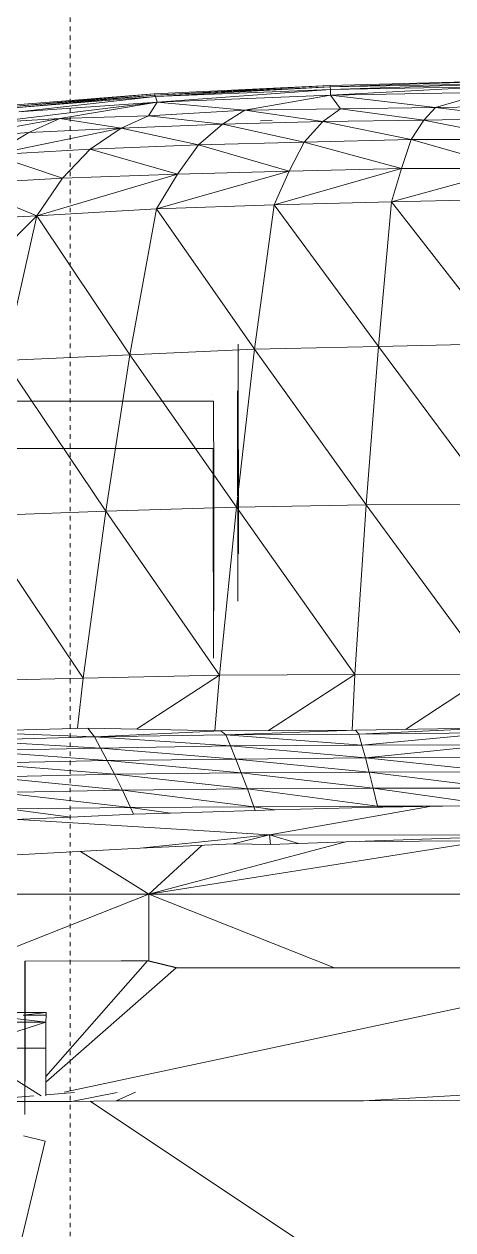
# Model space of a CAD drawing. Header units: inches. Extents: x -4179 to 1631, y -360 to 585.
# Drawn here: x 1452.21 to 1464.05, y 0.5 to 33.77 of the extents above; entities that cross this region are included whole.
import ezdxf

# ---------------------------------------------------------------- set-up
doc = ezdxf.new("R2010")
doc.units = ezdxf.units.IN
doc.header["$MEASUREMENT"] = 0
doc.linetypes.add('Aligning Line 1_8_', pattern=[0.25, 0.125, -0.125])
for name, color, linetype, lineweight in [('0-5', 10, 'Continuous', 5), ('0-7', 7, 'Continuous', 9), ('A-GENM', 5, 'Continuous', 9), ('G-ANNO-SYMB-2', 147, 'Aligning Line 1_8_', 9)]:
    doc.layers.add(name, color=color, linetype=linetype, lineweight=lineweight)

# ---------------------------------------------------------------- blocks, each defined once
blk = doc.blocks.new('Land_Rover_Evoque_-_SUV_Car_Vehicle_Automobile_13067 - Land Rover EVOQUE_dwg-V31-BUILDING ELEVATION - SOUTH')
at = {"layer": 'A-GENM'}
for p, q in [((12435.281, 32.072), (12430.437, 31.842)), ((12435.281, 32.072), (12430.446, 31.806)), ((12435.289, 32.036), (12430.446, 31.806)), ((12435.289, 32.036), (12430.472, 31.77)), ((12430.472, 31.77), (12435.297, 31.962)), ((12430.519, 31.619), (12435.297, 31.962)), ((12439.637, 32.187), (12435.281, 32.072)), ((12435.289, 32.036), (12435.281, 32.072)), ((12439.637, 32.187), (12435.289, 32.036)), ((12439.64, 32.112), (12435.289, 32.036)), ((12435.289, 32.036), (12435.297, 31.962)), ((12439.64, 32.112), (12435.297, 31.962)), ((12439.643, 32.038), (12435.297, 31.962)), ((12435.305, 31.81), (12435.297, 31.962)), ((12435.305, 31.81), (12439.643, 32.038)), ((12425.849, 31.046), (12430.519, 31.619)), ((12426.494, 31.535), (12430.437, 31.842)), ((12426.521, 31.499), (12430.437, 31.842)), ((12426.521, 31.499), (12430.446, 31.806)), ((12426.567, 31.463), (12430.446, 31.806)), ((12426.567, 31.463), (12430.472, 31.77)), ((12426.701, 31.35), (12430.472, 31.77)), ((12426.701, 31.35), (12430.519, 31.619)), ((12430.519, 31.619), (12427.83, 31.161)), ((12430.519, 31.619), (12430.275, 31.238)), ((12430.446, 31.806), (12430.437, 31.842)), ((12430.472, 31.77), (12430.446, 31.806)), ((12430.519, 31.619), (12430.472, 31.77)), ((12430.519, 31.619), (12435.305, 31.81)), ((12430.519, 31.619), (12432.934, 31.392)), ((12432.934, 31.392), (12435.305, 31.81)), ((12435.305, 31.81), (12439.646, 31.887)), ((12435.305, 31.81), (12435.574, 31.43)), ((12435.305, 31.81), (12438.198, 31.468)), ((12438.198, 31.468), (12439.646, 31.887)), ((12430.275, 31.238), (12432.934, 31.392)), ((12432.934, 31.392), (12432.315, 31.01)), ((12432.934, 31.392), (12435.574, 31.43)), ((12432.934, 31.392), (12435.093, 31.086)), ((12435.574, 31.43), (12435.093, 31.086)), ((12435.574, 31.43), (12438.198, 31.468)), ((12438.198, 31.468), (12435.574, 31.43)), ((12435.574, 31.43), (12437.878, 31.123)), ((12438.198, 31.468), (12437.878, 31.123)), ((12438.198, 31.468), (12440.824, 31.505)), ((12440.824, 31.505), (12438.198, 31.468)), ((12438.198, 31.468), (12440.661, 31.162)), ((12427.83, 31.161), (12424.891, 30.625)), ((12425.849, 31.046), (12427.83, 31.161)), ((12427.83, 31.161), (12425.849, 31.046)), ((12427.83, 31.161), (12426.969, 30.779)), ((12427.83, 31.161), (12430.275, 31.238)), ((12430.275, 31.238), (12427.83, 31.161)), ((12427.83, 31.161), (12429.52, 30.894)), ((12430.275, 31.238), (12429.52, 30.894)), ((12429.52, 30.894), (12432.315, 31.01)), ((12430.275, 31.238), (12432.315, 31.01)), ((12432.315, 31.01), (12431.656, 30.435)), ((12432.315, 31.01), (12435.093, 31.086)), ((12432.315, 31.01), (12434.572, 30.512)), ((12433.693, 31.112), (12433.366, 31.096)), ((12434.572, 30.512), (12435.093, 31.086)), ((12435.093, 31.086), (12437.878, 31.123)), ((12435.093, 31.086), (12437.53, 30.588)), ((12437.53, 30.588), (12437.878, 31.123)), ((12437.878, 31.123), (12440.661, 31.162)), ((12437.878, 31.123), (12440.486, 30.588)), ((12424.891, 30.625), (12426.969, 30.779)), ((12429.52, 30.894), (12425.962, 30.166)), ((12426.969, 30.779), (12425.962, 30.166)), ((12426.969, 30.779), (12429.52, 30.894)), ((12429.52, 30.894), (12428.669, 30.321)), ((12429.52, 30.894), (12431.656, 30.435)), ((12425.962, 30.166), (12428.669, 30.321)), ((12428.669, 30.321), (12427.905, 29.516)), ((12428.669, 30.321), (12431.656, 30.435)), ((12428.669, 30.321), (12431.076, 29.631)), ((12431.656, 30.435), (12431.076, 29.631)), ((12431.656, 30.435), (12434.572, 30.512)), ((12431.656, 30.435), (12434.161, 29.707)), ((12434.572, 30.512), (12434.161, 29.707)), ((12434.572, 30.512), (12437.53, 30.588)), ((12434.572, 30.512), (12437.259, 29.784)), ((12437.53, 30.588), (12437.259, 29.784)), ((12437.53, 30.588), (12440.486, 30.588)), ((12437.53, 30.588), (12440.351, 29.783)), ((12425.962, 30.166), (12427.905, 29.516)), ((12431.076, 29.631), (12427.19, 28.48)), ((12427.905, 29.516), (12431.076, 29.631)), ((12434.161, 29.707), (12430.496, 28.673)), ((12431.076, 29.631), (12430.496, 28.673)), ((12431.076, 29.631), (12434.161, 29.707)), ((12437.259, 29.784), (12433.744, 28.787)), ((12434.161, 29.707), (12433.744, 28.787)), ((12434.161, 29.707), (12437.259, 29.784)), ((12437.259, 29.784), (12436.983, 28.863)), ((12440.351, 29.783), (12436.983, 28.863)), ((12437.259, 29.784), (12440.351, 29.783)), ((12425.063, 29.362), (12427.905, 29.516)), ((12425.063, 29.362), (12427.19, 28.48)), ((12427.905, 29.516), (12427.19, 28.48)), ((12440.215, 28.94), (12436.983, 28.863)), ((12440.215, 28.94), (12436.983, 28.863)), ((12436.983, 28.863), (12440.215, 28.94)), ((12430.496, 28.673), (12427.19, 28.48)), ((12430.496, 28.673), (12427.19, 28.48)), ((12427.19, 28.48), (12430.496, 28.673)), ((12429.763, 24.645), (12430.496, 28.673)), ((12433.744, 28.787), (12430.496, 28.673)), ((12430.496, 28.673), (12433.744, 28.787)), ((12430.496, 28.673), (12433.744, 28.787)), ((12433.205, 24.799), (12430.496, 28.673)), ((12433.205, 24.799), (12433.744, 28.787)), ((12436.983, 28.863), (12433.744, 28.787)), ((12436.983, 28.863), (12433.744, 28.787)), ((12433.744, 28.787), (12436.983, 28.863)), ((12436.622, 24.875), (12433.744, 28.787)), ((12436.622, 24.875), (12436.983, 28.863)), ((12440.033, 24.951), (12436.983, 28.863)), ((12423.073, 24.338), (12427.19, 28.48)), ((12427.19, 28.48), (12424.212, 28.327)), ((12427.19, 28.48), (12424.212, 28.327)), ((12424.212, 28.327), (12427.19, 28.48)), ((12426.302, 24.492), (12427.19, 28.48)), ((12429.763, 24.645), (12427.19, 28.48)), ((12440.033, 24.951), (12436.622, 24.875)), ((12429.763, 24.645), (12426.302, 24.492)), ((12429.763, 24.645), (12429.099, 20.33)), ((12433.205, 24.799), (12429.763, 24.645)), ((12432.705, 20.446), (12429.763, 24.645)), ((12432.071, 24.86), (12432.072, 24.859)), ((12432.705, 20.446), (12433.205, 24.799)), ((12432.749, 24.935), (12432.749, 24.934)), ((12432.749, 24.934), (12432.761, 19.153)), ((12436.622, 24.875), (12433.205, 24.799)), ((12436.287, 20.502), (12433.205, 24.799)), ((12436.287, 20.502), (12436.622, 24.875)), ((12439.865, 20.521), (12436.622, 24.875)), ((12429.099, 20.33), (12426.302, 24.492)), ((12432.733, 23.651), (12432.744, 17.85)), ((12432.074, 23.362), (12422.713, 23.365)), ((12432.054, 23.557), (12432.056, 23.556)), ((12432.074, 22.998), (12432.074, 23.362)), ((12432.076, 21.5), (12432.074, 22.998)), ((12432.057, 22.059), (12422.697, 22.062)), ((12432.057, 21.676), (12432.057, 22.059)), ((12432.06, 20.178), (12432.057, 21.676)), ((12432.083, 18.425), (12432.076, 21.5)), ((12429.099, 20.33), (12425.474, 20.196)), ((12428.474, 15.727), (12429.099, 20.33)), ((12432.705, 20.446), (12429.099, 20.33)), ((12432.235, 15.803), (12429.099, 20.33)), ((12432.235, 15.803), (12432.705, 20.446)), ((12432.705, 20.446), (12436.287, 20.502)), ((12435.976, 15.822), (12432.705, 20.446)), ((12435.976, 15.822), (12436.287, 20.502)), ((12436.287, 20.502), (12439.865, 20.521)), ((12439.709, 15.841), (12436.287, 20.502)), ((12428.474, 15.727), (12425.474, 20.196)), ((12432.067, 17.103), (12432.06, 20.178)), ((12432.084, 17.581), (12432.083, 18.425)), ((12432.744, 17.85), (12432.743, 17.851)), ((12432.068, 16.278), (12432.067, 17.103)), ((12428.474, 15.727), (12424.703, 15.631)), ((12428.312, 14.342), (12428.474, 15.727)), ((12432.235, 15.803), (12428.474, 15.727)), ((12432.235, 15.803), (12429.945, 14.321)), ((12432.108, 14.276), (12432.235, 15.803)), ((12435.976, 15.822), (12432.235, 15.803)), ((12435.976, 15.822), (12433.585, 14.279)), ((12435.895, 14.29), (12435.976, 15.822)), ((12439.709, 15.841), (12435.976, 15.822)), ((12439.709, 15.841), (12437.375, 14.312)), ((12428.597, 14.349), (12425.04, 14.254)), ((12432.271, 14.272), (12428.597, 14.349)), ((12428.79, 14.102), (12428.597, 14.349)), ((12439.702, 14.348), (12435.994, 14.291)), ((12435.994, 14.291), (12439.702, 14.348)), ((12439.702, 14.348), (12436.084, 14.178)), ((12428.79, 14.102), (12425.04, 14.254)), ((12428.79, 14.102), (12425.26, 14.006)), ((12425.26, 14.006), (12428.952, 13.797)), ((12428.79, 14.102), (12432.271, 14.272)), ((12432.415, 14.159), (12428.79, 14.102)), ((12432.539, 13.854), (12428.79, 14.102)), ((12428.79, 14.102), (12428.952, 13.797)), ((12435.994, 14.291), (12432.271, 14.272)), ((12432.271, 14.272), (12435.994, 14.291)), ((12432.415, 14.159), (12432.271, 14.272)), ((12432.415, 14.159), (12435.994, 14.291)), ((12436.084, 14.178), (12432.415, 14.159)), ((12436.17, 13.873), (12432.415, 14.159)), ((12432.415, 14.159), (12432.539, 13.854)), ((12436.084, 14.178), (12435.994, 14.291)), ((12439.754, 14.216), (12436.084, 14.178)), ((12436.17, 13.873), (12436.084, 14.178)), ((12439.754, 14.216), (12436.17, 13.873)), ((12425.443, 13.72), (12428.952, 13.797)), ((12425.443, 13.72), (12429.135, 13.453)), ((12432.539, 13.854), (12428.952, 13.797)), ((12428.952, 13.797), (12432.683, 13.491)), ((12428.952, 13.797), (12429.135, 13.453)), ((12436.17, 13.873), (12432.539, 13.854)), ((12432.539, 13.854), (12436.266, 13.529)), ((12432.539, 13.854), (12432.683, 13.491)), ((12439.796, 13.891), (12436.17, 13.873)), ((12436.17, 13.873), (12436.266, 13.529)), ((12439.796, 13.891), (12436.266, 13.529)), ((12425.654, 13.377), (12429.135, 13.453)), ((12425.654, 13.377), (12429.337, 13.072)), ((12432.683, 13.491), (12429.135, 13.453)), ((12429.135, 13.453), (12429.337, 13.072)), ((12429.135, 13.453), (12432.836, 13.109)), ((12436.266, 13.529), (12432.683, 13.491)), ((12432.683, 13.491), (12436.366, 13.128)), ((12432.683, 13.491), (12432.836, 13.109)), ((12439.843, 13.548), (12436.266, 13.529)), ((12439.895, 13.146), (12436.266, 13.529)), ((12436.266, 13.529), (12436.366, 13.128)), ((12425.885, 12.995), (12429.337, 13.072)), ((12425.885, 12.995), (12429.558, 12.632)), ((12429.337, 13.072), (12432.836, 13.109)), ((12429.337, 13.072), (12429.558, 12.632)), ((12429.337, 13.072), (12433.01, 12.67)), ((12436.366, 13.128), (12432.836, 13.109)), ((12436.476, 12.689), (12432.836, 13.109)), ((12432.836, 13.109), (12433.01, 12.67)), ((12439.895, 13.146), (12436.366, 13.128)), ((12436.476, 12.689), (12436.366, 13.128)), ((12439.949, 12.688), (12436.366, 13.128)), ((12429.558, 12.632), (12433.01, 12.67)), ((12436.476, 12.689), (12433.01, 12.67)), ((12433.183, 12.173), (12433.01, 12.67)), ((12433.01, 12.67), (12436.596, 12.191)), ((12436.476, 12.689), (12439.876, 12.209)), ((12436.476, 12.689), (12439.949, 12.688)), ((12436.476, 12.689), (12436.596, 12.191)), ((12426.145, 12.575), (12429.558, 12.632)), ((12429.779, 12.154), (12426.145, 12.575)), ((12429.779, 12.154), (12429.558, 12.632)), ((12433.183, 12.173), (12429.558, 12.632)), ((12429.779, 12.154), (12426.405, 12.116)), ((12426.405, 12.116), (12428.121, 11.888)), ((12429.779, 12.154), (12433.183, 12.173)), ((12429.779, 12.154), (12430.881, 12.001)), ((12429.779, 12.154), (12429.862, 11.97)), ((12430.881, 12.001), (12429.862, 11.97)), ((12433.217, 12.077), (12430.881, 12.001)), ((12433.183, 12.173), (12436.596, 12.191)), ((12433.183, 12.173), (12433.217, 12.077)), ((12433.183, 12.173), (12433.762, 12.088)), ((12433.217, 12.077), (12433.762, 12.088)), ((12438.043, 12.186), (12433.62, 11.404)), ((12436.601, 12.166), (12433.762, 12.088)), ((12438.397, 12.191), (12436.596, 12.191)), ((12436.596, 12.191), (12436.744, 12.169)), ((12436.601, 12.166), (12436.744, 12.169)), ((12438.397, 12.191), (12436.744, 12.169)), ((12439.876, 12.209), (12438.397, 12.191)), ((12426.568, 11.826), (12428.121, 11.888)), ((12426.681, 11.83), (12433.62, 11.404)), ((12429.862, 11.97), (12428.121, 11.888)), ((12433.62, 11.404), (12430.043, 11.037)), ((12433.62, 11.404), (12432.612, 11.15)), ((12440.842, 11.389), (12433.62, 11.404)), ((12433.62, 11.404), (12433.647, 11.139)), ((12433.62, 11.404), (12434.419, 11.159)), ((12440.842, 11.389), (12434.419, 11.159)), ((12423.725, 10.687), (12430.043, 11.037)), ((12430.043, 11.037), (12432.612, 11.15)), ((12430.283, 9.764), (12439.59, 11.237)), ((12430.283, 9.764), (12435.689, 11.204)), ((12430.283, 9.764), (12431.746, 11.112)), ((12432.612, 11.15), (12433.647, 11.139)), ((12433.647, 11.139), (12434.419, 11.159)), ((12436.11, 11.219), (12439.59, 11.237)), ((12430.283, 9.764), (12428.399, 10.946)), ((12421.515, 9.767), (12430.283, 9.764)), ((12424.117, 7.325), (12430.283, 9.764)), ((12430.283, 9.764), (12430.287, 7.915)), ((12430.283, 9.764), (12435.415, 7.735)), ((12430.283, 9.764), (12443.444, 9.761)), ((12426.865, 7.921), (12426.858, 4.07)), ((12430.284, 7.925), (12426.865, 7.921)), ((12430.249, 7.924), (12426.865, 7.921)), ((12426.87, 7.922), (12426.865, 7.921)), ((12426.87, 7.922), (12426.866, 6.501)), ((12426.871, 7.922), (12426.869, 7.139)), ((12426.87, 7.922), (12430.284, 7.925)), ((12426.87, 7.922), (12426.871, 7.922)), ((12429.518, 7.924), (12426.871, 7.922)), ((12430.249, 7.924), (12427.442, 4.734)), ((12431.042, 7.732), (12427.442, 4.581)), ((12444.096, 7.741), (12427.946, 4.302)), ((12429.518, 7.924), (12430.278, 7.925)), ((12430.284, 7.925), (12429.518, 7.924)), ((12430.284, 7.925), (12430.249, 7.924)), ((12431.077, 7.733), (12430.249, 7.924)), ((12431.042, 7.732), (12430.249, 7.924)), ((12430.278, 7.925), (12430.461, 7.881)), ((12430.284, 7.925), (12430.278, 7.925)), ((12431.077, 7.733), (12430.284, 7.925)), ((12430.284, 7.925), (12430.461, 7.881)), ((12431.07, 7.733), (12430.461, 7.881)), ((12444.011, 7.74), (12431.042, 7.732)), ((12431.077, 7.733), (12431.042, 7.732)), ((12434.193, 7.735), (12431.07, 7.733)), ((12431.077, 7.733), (12431.07, 7.733)), ((12431.077, 7.733), (12444.011, 7.742)), ((12431.077, 7.733), (12444.011, 7.74)), ((12444.018, 7.742), (12434.193, 7.735)), ((12426.869, 7.139), (12426.867, 6.501)), ((12426.869, 7.139), (12426.868, 6.472)), ((12425.204, 6.5), (12427.448, 6.502)), ((12425.829, 6.425), (12427.445, 6.232)), ((12427.448, 6.502), (12426.814, 6.425)), ((12426.814, 6.425), (12427.448, 6.425)), ((12426.862, 5.045), (12426.868, 6.432)), ((12426.867, 6.381), (12426.863, 5.343)), ((12426.867, 5.519), (12426.868, 6.472)), ((12427.447, 6.425), (12427.445, 6.232)), ((12427.448, 6.502), (12427.448, 6.425)), ((12425.2, 5.519), (12427.445, 6.232)), ((12425.202, 6.23), (12427.445, 6.232)), ((12427.445, 6.232), (12427.443, 5.521)), ((12425.2, 5.519), (12427.443, 5.521)), ((12425.2, 5.519), (12427.31, 4.201)), ((12426.862, 4.64), (12426.867, 5.519)), ((12426.864, 3.691), (12426.867, 5.519)), ((12427.443, 5.521), (12427.441, 4.199)), ((12427.107, 4.205), (12425.262, 4.053)), ((12425.262, 4.053), (12428.147, 4.043)), ((12426.859, 4.048), (12426.864, 3.691)), ((12428.238, 4.298), (12427.441, 4.232)), ((12429.413, 4.294), (12428.147, 4.043)), ((12428.147, 4.043), (12429.384, 4.066)), ((12428.67, 4.053), (12443.486, -5.812)), ((12429.915, 4.303), (12429.384, 4.066)), ((12429.384, 4.066), (12436.21, 4.069)), ((12440.515, 4.31), (12436.21, 4.069)), ((12436.21, 4.069), (12443.45, 4.072)), ((12427.427, 2.953), (12426.826, 3.099)), ((12425.563, -4.737), (12427.427, 2.953))]:
    blk.add_line(p, q, dxfattribs=at)
blk = doc.blocks.new('Land_Rover_Evoque_-_SUV_Car_Vehicle_Automobile_13067 - Land_Rover_Evoque_-_SUV_Car_Vehicle_Automobile_13067-V32-BUILDING ELEVATION - SOUTH')
blk.add_blockref('Land_Rover_Evoque_-_SUV_Car_Vehicle_Automobile_13067 - Land Rover EVOQUE_dwg-V31-BUILDING ELEVATION - SOUTH', (0, 0))
blk = doc.blocks.new('CTR  - Topography_rvt-2-BUILDING ELEVATION - SOUTH')
at = {"layer": '0-7'}
blk.add_blockref('Land_Rover_Evoque_-_SUV_Car_Vehicle_Automobile_13067 - Land_Rover_Evoque_-_SUV_Car_Vehicle_Automobile_13067-V32-BUILDING ELEVATION - SOUTH', (0, 0), dxfattribs=at)
blk = doc.blocks.new('CTR - 1st Phase - Common Walls_rvt-2-BUILDING ELEVATION - SOUTH')
at = {"layer": 'G-ANNO-SYMB-2'}
blk.add_line((12428.118, 526.953), (12428.118, -206.506), dxfattribs=at)

msp = doc.modelspace()

# ---------------------------------------------------------------- block references
at = {"layer": '0-5'}
for name in ['CTR - 1st Phase - Common Walls_rvt-2-BUILDING ELEVATION - SOUTH', 'CTR  - Topography_rvt-2-BUILDING ELEVATION - SOUTH']:
    msp.add_blockref(name, (-10974.6342, 0), dxfattribs=at)

doc.saveas('drawing.dxf')
